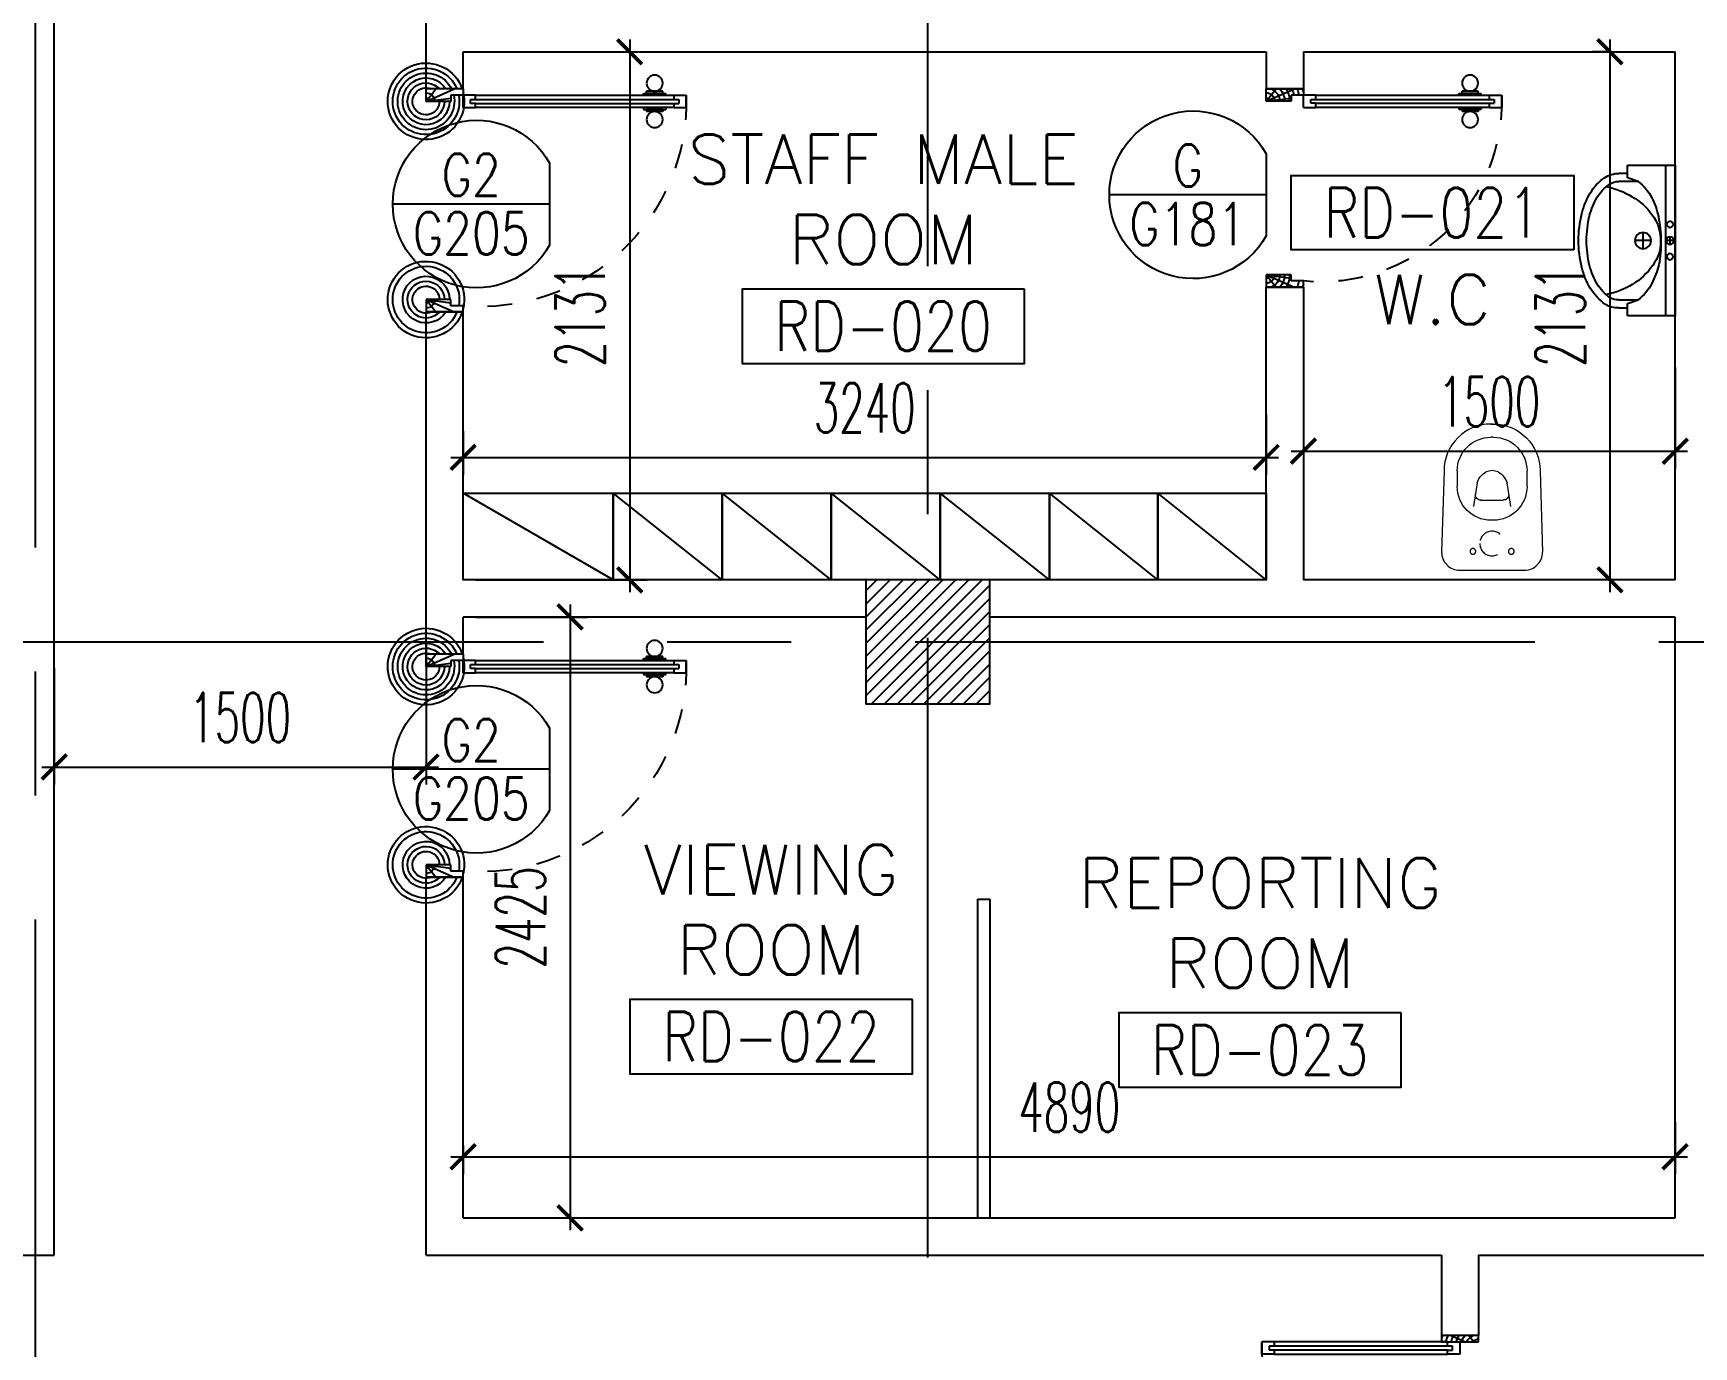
# Model space of a CAD drawing. Extents: x 417819.9 to 417911.9, y 43448 to 43539.2.
# Drawn here: x 417853.05 to 417859.75, y 43515.65 to 43520.95 of the extents above; entities that cross this region are included whole.
import ezdxf
from ezdxf.enums import TextEntityAlignment as Align

# ---------------------------------------------------------------- set-up
doc = ezdxf.new("R2010")
doc.units = 0
doc.header["$MEASUREMENT"] = 0
doc.header["$PDMODE"] = 3
doc.header["$PDSIZE"] = 0.1
for name, pattern in [('CENTERX2', [4, 2.5, -0.5, 0.5, -0.5]), ('HIDDEN', [0.375, 0.25, -0.125]), ('HIDDEN2', [0.1875, 0.125, -0.0625])]:
    doc.linetypes.add(name, pattern=pattern)
doc.layers.get('0').update_dxf_attribs({"linetype": 'CONTINUOUS'})
doc.layers.get('DEFPOINTS').update_dxf_attribs({"linetype": 'CONTINUOUS'})
for name, color, linetype in [('AXES', 11, 'CENTERX2'), ('COL', 2, 'CONTINUOUS'), ('DIM', 4, 'CONTINUOUS'), ('DOOR', 4, 'CONTINUOUS'), ('DOOR-CR', 2, 'CONTINUOUS'), ('DOOR-DIM', 3, 'CONTINUOUS'), ('DOOR-NO', 3, 'CONTINUOUS'), ('E-PANELBX', 3, 'CONTINUOUS'), ('FIX', 3, 'CONTINUOUS'), ('HAT', 8, 'CONTINUOUS'), ('PART', 9, 'CONTINUOUS'), ('RM-BOX', 2, 'CONTINUOUS'), ('RM-NAME', 2, 'CONTINUOUS'), ('RM-NO', 2, 'CONTINUOUS'), ('SUNI-FUR', 3, 'CONTINUOUS'), ('WALL', 2, 'CONTINUOUS')]:
    doc.layers.add(name, color=color, linetype=linetype)
doc.styles.add('ROMANS', font='ROMANS.shx', dxfattribs={"width": 0.6})
doc.dimstyles.new('STANDARD in', dxfattribs={"dimtxt": 0.2, "dimasz": 0.1, "dimexe": 0.07, "dimexo": 0.05, "dimgap": 0.1, "dimtad": 1, "dimdec": 0, "dimlfac": 1000, "dimzin": 0, "dimdsep": 46, "dimtxsty": 'ROMANS', "dimblk": 'ARCHTICK', "dimcen": 0.05, "dimdle": 0.05, "dimclrd": 4, "dimclre": 4, "dimclrt": 2, "dimadec": 0, "dimazin": 0, "dimtfac": 1, "dimtdec": 0, "dimtmove": 2, "dimatfit": 3, "dimfxl": 0, "dimtolj": 1, "dimtzin": 0, "dimarcsym": 0})

# ---------------------------------------------------------------- blocks, each defined once
blk = doc.blocks.new('*X117')
at = {"color": 0}
for p, q in [((49339.2, 62332.3), (49807.9, 62801)), ((49339.2, 62385.3), (49754.9, 62801)), ((49339.2, 62438.4), (49701.8, 62801)), ((49339.2, 62491.4), (49648.8, 62801)), ((49339.2, 62544.4), (49595.8, 62801)), ((49339.2, 62597.5), (49542.7, 62801)), ((49339.2, 62650.5), (49489.7, 62801)), ((49339.2, 62703.5), (49436.7, 62801)), ((49339.2, 62756.6), (49383.6, 62801)), ((49360.9, 62301), (49839.2, 62779.3)), ((49414, 62301), (49839.2, 62726.2)), ((49467, 62301), (49839.2, 62673.2)), ((49520, 62301), (49839.2, 62620.2)), ((49573.1, 62301), (49839.2, 62567.1)), ((49626.1, 62301), (49839.2, 62514.1)), ((49679.1, 62301), (49839.2, 62461.1)), ((49732.2, 62301), (49839.2, 62408)), ((49785.2, 62301), (49839.2, 62355))]:
    blk.add_line(p, q, dxfattribs=at)
blk = doc.blocks.new('COL50')
at = {"layer": 'COL'}
blk.add_lwpolyline([(-250, 250), (-250, -250), (250, -250), (250, 250)], close=True, dxfattribs=at)
blk = doc.blocks.new('A$C6F293607')
at = {"layer": 'DOOR', "color": 0, "linetype": 'ByBlock'}
for p, q in [((80.9, 875), (130.9, 875)), ((130.9, 875), (80.9, 875)), ((80.9, 825), (80.9, 875)), ((130.9, 825), (130.9, 875)), ((1630.9, 875), (1580.9, 875)), ((1580.9, 875), (1630.9, 875)), ((1580.9, 825), (1580.9, 875)), ((1630.9, 825), (1630.9, 875)), ((80.9, 825), (97.9, 825)), ((97.9, 845), (113.9, 845)), ((97.9, 825), (97.9, 845)), ((113.9, 825), (113.9, 845)), ((113.9, 825), (130.9, 825)), ((1597.9, 825), (1580.9, 825)), ((1613.9, 845), (1597.9, 845)), ((1597.9, 825), (1597.9, 845)), ((1613.9, 825), (1613.9, 845)), ((1630.9, 825), (1613.9, 825)), ((73.7, 780), (64.7, 780)), ((64.7, 780), (64.7, 715.2)), ((80.9, 792.6), (73.7, 792.6)), ((73.7, 702.6), (73.7, 792.6)), ((73.7, 780), (73.7, 715.2)), ((130.9, 792.6), (138.1, 792.6)), ((138.1, 702.6), (138.1, 792.6)), ((138.1, 780), (147.1, 780)), ((138.1, 780), (138.1, 715.2)), ((147.1, 780), (147.1, 715.2)), ((73.7, 715.2), (64.7, 715.2)), ((80.9, 702.6), (73.7, 702.6)), ((130.9, 702.6), (138.1, 702.6)), ((138.1, 715.2), (147.1, 715.2)), ((55.9, 0), (55.9, 150)), ((55.9, 150), (80.9, 150)), ((80.9, 150), (80.9, 0)), ((1655.9, 150), (1630.9, 150)), ((1630.9, 150), (1630.9, 0)), ((1655.9, 0), (1655.9, 150)), ((97.9, 125), (80.9, 125)), ((80.9, 125), (80.9, 75)), ((130.9, 75), (80.9, 75)), ((97.9, 105), (97.9, 125)), ((113.9, 105), (97.9, 105)), ((130.9, 125), (113.9, 125)), ((113.9, 125), (113.9, 105)), ((130.9, 75), (130.9, 125)), ((1580.9, 125), (1597.9, 125)), ((1580.9, 75), (1580.9, 125)), ((1580.9, 75), (1630.9, 75)), ((1597.9, 125), (1597.9, 105)), ((1597.9, 105), (1613.9, 105)), ((1613.9, 125), (1630.9, 125)), ((1613.9, 105), (1613.9, 125)), ((1630.9, 125), (1630.9, 75)), ((80.9, 0), (55.9, 0)), ((1630.9, 0), (1655.9, 0))]:
    blk.add_line(p, q, dxfattribs=at)
at = {"layer": 'DOOR', "linetype": 'ByBlock'}
for p, q in [((80.9, 125), (80.9, 825)), ((97.9, 125), (97.9, 825)), ((113.9, 125), (113.9, 825)), ((130.9, 825), (130.9, 125)), ((1580.9, 825), (1580.9, 125)), ((1597.9, 125), (1597.9, 825)), ((1613.9, 125), (1613.9, 825)), ((1630.9, 125), (1630.9, 825))]:
    blk.add_line(p, q, dxfattribs=at)
at = {"layer": 'DOOR', "color": 9, "linetype": 'ByBlock'}
for p, q in [((80.9, 56.9), (55.9, 113.7)), ((1630.9, 56.9), (1655.9, 113.7)), ((80.9, 20.1), (55.9, 40.1)), ((1630.9, 20.1), (1655.9, 40.1))]:
    blk.add_line(p, q, dxfattribs=at)
at = {"layer": 'DOOR', "color": 0, "linetype": 'ByBlock'}
for centre in [(32.4, 747.6), (179.5, 747.6)]:
    blk.add_circle(centre, 32.4, dxfattribs=at)
at = {"layer": 'DOOR', "linetype": 'HIDDEN', "ltscale": 0.5}
for centre, start, end in [((105.9, 123.8), 356.27506, 91.90618), ((1605.9, 123.8), 88.09382, 183.72494)]:
    blk.add_arc(centre, 751.6, start, end, dxfattribs=at)
at = {"layer": 'DOOR', "color": 9, "linetype": 'ByBlock'}
for centre, radius, start, end in [((105.9, 0), 154.4, 103.71423, 108.89471), ((1605.9, 0), 154.4, 71.10529, 76.28577), ((105.9, 0), 134.4, 100.71998, 111.84015), ((105.9, 0), 114.4, 102.62257, 115.91616), ((105.9, 0), 94.4, 105.35656, 121.98181), ((105.9, 0), 74.4, 109.63413, 132.22357), ((1605.9, 0), 134.4, 68.15985, 79.28002), ((1605.9, 0), 114.4, 64.08384, 77.37743), ((1605.9, 0), 94.4, 58.01819, 74.64344), ((1605.9, 0), 74.4, 47.77643, 70.36587), ((105.9, 0), 54.4, 117.35758, 156.79262), ((105.9, 0), 34.4, 136.61069, 180), ((1605.9, 0), 54.4, 23.20738, 62.64242), ((1605.9, 0), 34.4, 0, 43.38931)]:
    blk.add_arc(centre, radius, start, end, dxfattribs=at)
blk = doc.blocks.new('RM1')
at = {"layer": 'RM-BOX'}
blk.add_lwpolyline([(569.9, -200), (-569.9, -200), (-569.9, -500), (569.9, -500)], close=True, dxfattribs=at)
at = {"layer": 'RM-NAME', "style": 'ROMANS'}
for tag, p in [('ROOMNAME1', (0, 323.8)), ('ROOMNAME2', (0, 0))]:
    blk.add_attdef(tag, text='', height=200, dxfattribs=at).set_placement(p, align=Align.MIDDLE)
at = {"layer": 'RM-NO', "style": 'ROMANS', "width": 0.8}
blk.add_attdef('ROOMNO', text='', height=200, dxfattribs=at).set_placement((0, -350), align=Align.MIDDLE)
blk = doc.blocks.new('DD1')
at = {"layer": 'DOOR-CR'}
blk.add_line((-316.5, 0), (316.5, 0), dxfattribs=at)
blk.add_lwpolyline([(-316.5, -165.7, 3.820224), (-316.5, 165.7)], format="xyb", close=True, dxfattribs=at)
at = {"layer": 'DOOR-NO', "color": 255, "style": 'ROMANS'}
for tag, width, p in [('G', 0.8, (-21.7, 155.8)), ('0000', 0.7, (-21.7, -135.5))]:
    blk.add_attdef(tag, text='', height=195.5, dxfattribs=dict(at, width=width)).set_placement(p, align=Align.MIDDLE)
blk = doc.blocks.new('DOOR90')
at = {"layer": 'DOOR', "color": 7, "linetype": 'ByBlock'}
for p, q in [((-150, 0), (0, 0)), ((-150, 0), (-150, -25)), ((0, -50), (-113.7, 0)), ((0, -50), (-40.1, 0)), ((0, -50), (0, 0)), ((-1000, -25), (-1050, -25)), ((-1050, -75), (-1050, -25)), ((-1050, -25), (-1050, -75)), ((-1000, -42), (-1020, -42)), ((-1020, -42), (-1020, -58)), ((-1000, -58), (-1020, -58)), ((-1000, -25), (-1000, -42)), ((-1000, -58), (-1000, -75)), ((-877.6, -17.8), (-967.6, -17.8)), ((-967.6, -25), (-967.6, -17.8)), ((-955, -8.8), (-890.2, -8.8)), ((-955, -17.8), (-955, -8.8)), ((-955, -17.8), (-890.2, -17.8)), ((-890.2, -17.8), (-890.2, -8.8)), ((-877.6, -25), (-877.6, -17.8)), ((-200, -25), (-150, -25)), ((-200, -42), (-200, -25)), ((-180, -42), (-200, -42)), ((-200, -58), (-180, -58)), ((-200, -75), (-200, -58)), ((-180, -58), (-180, -42)), ((-150, -25), (-100, -25)), ((-150, -75), (-150, -25)), ((-100, -25), (-100, -50)), ((0, -50), (-100, -36.6)), ((-100, -50), (0, -50)), ((-1000, -75), (-1050, -75)), ((-967.6, -75), (-967.6, -82.2)), ((-877.6, -82.2), (-967.6, -82.2)), ((-955, -82.2), (-890.2, -82.2)), ((-955, -82.2), (-955, -91.2)), ((-955, -91.2), (-890.2, -91.2)), ((-890.2, -82.2), (-890.2, -91.2)), ((-877.6, -75), (-877.6, -82.2)), ((-150, -75), (-200, -75)), ((0, -850), (-113.7, -900)), ((-100, -875), (-100, -850)), ((0, -850), (-100, -863.4)), ((-100, -850), (0, -850)), ((0, -850), (-40.1, -900)), ((0, -850), (0, -900)), ((-150, -875), (-100, -875)), ((-150, -900), (-150, -875)), ((-150, -900), (0, -900)), ((0, -900), (-150, -900))]:
    blk.add_line(p, q, dxfattribs=at)
at = {"layer": 'DOOR', "linetype": 'ByBlock'}
for p, q in [((-200, -25), (-1000, -25)), ((-200, -42), (-1000, -42)), ((-200, -58), (-1000, -58)), ((-1000, -75), (-200, -75))]:
    blk.add_line(p, q, dxfattribs=at)
at = {"layer": 'DOOR', "color": 7, "linetype": 'ByBlock'}
for centre in [(-922.6, 23.5), (-922.6, -123.5)]:
    blk.add_circle(centre, 32.4, dxfattribs=at)
for centre, radius, start, end in [((0, -50), 154.4, 161.10529, 166.28577), ((0, -50), 94.4, 148.01819, 180), ((0, -50), 134.4, 158.15985, 169.28002), ((0, -50), 114.4, 154.08384, 167.37743), ((0, -50), 74.4, 137.77643, 180), ((0, -50), 54.4, 113.20738, 180), ((0, -50), 34.4, 90, 180), ((0, -50), 14.4, 90, 180), ((0, -850), 94.4, 180, 211.98181), ((0, -850), 74.4, 180, 222.22357), ((0, -850), 54.4, 180, 246.79262), ((0, -850), 34.4, 180, 270), ((0, -850), 14.4, 180, 270), ((0, -850), 154.4, 193.71423, 198.89471), ((0, -850), 134.4, 190.71998, 201.84015)]:
    blk.add_arc(centre, radius, start, end, dxfattribs=at)
at = {"layer": 'DOOR', "linetype": 'HIDDEN', "ltscale": 0.5}
blk.add_arc((-222.2, -50), 828.2, 178.27012, 275.00304, dxfattribs=at)
blk = doc.blocks.new('A$C3CD36B94')
at = {"layer": 'DOOR', "color": 0, "linetype": 'ByBlock'}
for p, q in [((105.9, 950.4), (55.9, 950.4)), ((55.9, 800.4), (55.9, 950.4)), ((105.9, 850.4), (105.9, 950.4)), ((805.9, 950.4), (855.9, 950.4)), ((805.9, 850.4), (805.9, 950.4)), ((855.9, 800.4), (855.9, 950.4)), ((855.9, 950.4), (855.9, 800.4)), ((80.9, 850.4), (105.9, 850.4)), ((80.9, 800.4), (80.9, 850.4)), ((830.9, 850.4), (805.9, 850.4)), ((830.9, 800.4), (830.9, 850.4)), ((55.9, 800.4), (80.9, 800.4)), ((130.9, 800.4), (80.9, 800.4)), ((80.9, 750.4), (80.9, 800.4)), ((97.9, 750.4), (80.9, 750.4)), ((113.9, 770.4), (97.9, 770.4)), ((97.9, 770.4), (97.9, 750.4)), ((113.9, 750.4), (113.9, 770.4)), ((130.9, 750.4), (113.9, 750.4)), ((130.9, 800.4), (130.9, 750.4)), ((855.9, 800.4), (830.9, 800.4)), ((64.7, 95.4), (64.7, 160.2)), ((73.7, 160.2), (64.7, 160.2)), ((73.7, 172.8), (73.7, 82.8)), ((80.9, 172.8), (73.7, 172.8)), ((73.7, 95.4), (73.7, 160.2)), ((130.9, 172.8), (138.1, 172.8)), ((138.1, 172.8), (138.1, 82.8)), ((138.1, 95.4), (138.1, 160.2)), ((138.1, 160.2), (147.1, 160.2)), ((147.1, 95.4), (147.1, 160.2)), ((73.7, 95.4), (64.7, 95.4)), ((80.9, 82.8), (73.7, 82.8)), ((130.9, 82.8), (138.1, 82.8)), ((138.1, 95.4), (147.1, 95.4)), ((80.9, 50.4), (80.9, 0.4)), ((80.9, 50.4), (97.9, 50.4)), ((130.9, 0.4), (80.9, 0.4)), ((80.9, 0.4), (130.9, 0.4)), ((97.9, 50.4), (97.9, 30.4)), ((97.9, 30.4), (113.9, 30.4)), ((113.9, 50.4), (113.9, 30.4)), ((113.9, 50.4), (130.9, 50.4)), ((130.9, 50.4), (130.9, 0.4))]:
    blk.add_line(p, q, dxfattribs=at)
at = {"layer": 'DOOR', "color": 9, "linetype": 'ByBlock'}
for p, q in [((105.9, 950.4), (55.9, 910.3)), ((105.9, 950.4), (55.9, 836.7)), ((105.9, 950.4), (92.6, 850.4)), ((805.9, 950.4), (819.3, 850.4)), ((805.9, 950.4), (855.9, 836.7)), ((805.9, 950.4), (855.9, 910.3))]:
    blk.add_line(p, q, dxfattribs=at)
at = {"layer": 'DOOR', "linetype": 'ByBlock'}
for p, q in [((80.9, 750.4), (80.9, 50.4)), ((97.9, 750.4), (97.9, 50.4)), ((113.9, 750.4), (113.9, 50.4)), ((130.9, 50.4), (130.9, 750.4))]:
    blk.add_line(p, q, dxfattribs=at)
at = {"layer": 'DOOR', "color": 0, "linetype": 'ByBlock'}
for centre in [(32.4, 127.8), (179.5, 127.8)]:
    blk.add_circle(centre, 32.4, dxfattribs=at)
at = {"layer": 'DOOR', "color": 9, "linetype": 'ByBlock'}
for centre, radius, start, end in [((105.9, 950.4), 34.4, 180, 270), ((105.9, 950.4), 14.4, 180, 270), ((805.9, 950.4), 34.4, 270, 0), ((805.9, 950.4), 14.4, 270, 0), ((105.9, 950.4), 54.4, 203.20738, 270), ((105.9, 950.4), 74.4, 227.77643, 270), ((805.9, 950.4), 54.4, 270, 336.79262), ((805.9, 950.4), 74.4, 270, 312.22357), ((105.9, 950.4), 94.4, 238.01819, 270), ((105.9, 950.4), 114.4, 244.08384, 257.37743), ((105.9, 950.4), 134.4, 248.15985, 259.28002), ((105.9, 950.4), 154.4, 251.10529, 256.28577), ((805.9, 950.4), 94.4, 270, 301.98181), ((805.9, 950.4), 134.4, 280.71998, 291.84015), ((805.9, 950.4), 154.4, 283.71423, 288.89471)]:
    blk.add_arc(centre, radius, start, end, dxfattribs=at)
at = {"layer": 'DOOR', "linetype": 'HIDDEN', "ltscale": 0.5}
blk.add_arc((105.9, 728.6), 728.6, 268.03354, 5.66169, dxfattribs=at)
blk = doc.blocks.new('_ARCHTICK')
at = {"color": 0, "linetype": 'ByBlock', "const_width": 0.15}
blk.add_lwpolyline([(-0.5, -0.5), (0.5, 0.5)], dxfattribs=at)
blk = doc.blocks.new('*D195')
at = {"layer": 'DEFPOINTS', "color": 0}
for p in [(417854.6316, 43518.5406), (417853.1316, 43518.4376), (417854.6316, 43517.989)]:
    blk.add_point(p, dxfattribs=at)
at = {"layer": 'DIM', "color": 4, "lineweight": -2}
for p, q in [((417854.6316, 43518.4906), (417854.6316, 43517.919)), ((417853.1316, 43518.3876), (417853.1316, 43517.919)), ((417853.0816, 43517.989), (417854.6816, 43517.989))]:
    blk.add_line(p, q, dxfattribs=at)
at = {"layer": 'DIM', "color": 4, "lineweight": -2, "xscale": 0.1, "yscale": 0.1, "zscale": 0.1, "rotation": 180}
blk.add_blockref('_ARCHTICK', (417853.1316, 43517.989), dxfattribs=at)
at = {"layer": 'DIM', "color": 4, "lineweight": -2, "xscale": 0.1, "yscale": 0.1, "zscale": 0.1}
blk.add_blockref('_ARCHTICK', (417854.6316, 43517.989), dxfattribs=at)
at = {"layer": 'DIM', "color": 2, "insert": (417853.8816, 43518.189), "char_height": 0.2, "attachment_point": 5, "style": 'ROMANS'}
blk.add_mtext('\\A1;1500', dxfattribs=at)
blk = doc.blocks.new('*D196')
at = {"layer": 'DEFPOINTS', "color": 0}
for p in [(417854.7816, 43520.8753), (417854.7816, 43518.7443), (417855.4536, 43518.7443)]:
    blk.add_point(p, dxfattribs=at)
at = {"layer": 'DIM', "color": 4, "lineweight": -2}
for p, q in [((417854.8316, 43520.8753), (417855.5236, 43520.8753)), ((417855.4536, 43520.9253), (417855.4536, 43518.6943)), ((417854.8316, 43518.7443), (417855.5236, 43518.7443))]:
    blk.add_line(p, q, dxfattribs=at)
at = {"layer": 'DIM', "color": 4, "lineweight": -2, "xscale": 0.1, "yscale": 0.1, "zscale": 0.1}
for p, rotation in [((417855.4536, 43520.8753), 90), ((417855.4536, 43518.7443), 270)]:
    blk.add_blockref('_ARCHTICK', p, dxfattribs=dict(at, rotation=rotation))
at = {"layer": 'DIM', "color": 2, "insert": (417855.2536, 43519.8098), "char_height": 0.2, "attachment_point": 5, "rotation": 90, "style": 'ROMANS'}
blk.add_mtext('\\A1;2131', dxfattribs=at)
blk = doc.blocks.new('*D197')
at = {"layer": 'DEFPOINTS', "color": 0}
for p in [(417858.0216, 43519.461), (417854.7816, 43519.3948), (417858.0216, 43519.2385)]:
    blk.add_point(p, dxfattribs=at)
at = {"layer": 'DIM', "color": 4, "lineweight": -2}
for p, q in [((417858.0216, 43519.411), (417858.0216, 43519.1685)), ((417854.7816, 43519.3448), (417854.7816, 43519.1685)), ((417854.7316, 43519.2385), (417858.0716, 43519.2385))]:
    blk.add_line(p, q, dxfattribs=at)
at = {"layer": 'DIM', "color": 4, "lineweight": -2, "xscale": 0.1, "yscale": 0.1, "zscale": 0.1, "rotation": 180}
blk.add_blockref('_ARCHTICK', (417854.7816, 43519.2385), dxfattribs=at)
at = {"layer": 'DIM', "color": 4, "lineweight": -2, "xscale": 0.1, "yscale": 0.1, "zscale": 0.1}
blk.add_blockref('_ARCHTICK', (417858.0216, 43519.2385), dxfattribs=at)
at = {"layer": 'DIM', "color": 2, "insert": (417856.4016, 43519.4385), "char_height": 0.2, "attachment_point": 5, "style": 'ROMANS'}
blk.add_mtext('\\A1;3240', dxfattribs=at)
blk = doc.blocks.new('*D198')
at = {"layer": 'DEFPOINTS', "color": 0}
for p in [(417858.1716, 43519.6519), (417859.6716, 43519.6519), (417859.6716, 43519.2635)]:
    blk.add_point(p, dxfattribs=at)
at = {"layer": 'DIM', "color": 4, "lineweight": -2}
for p, q in [((417858.1716, 43519.6019), (417858.1716, 43519.1935)), ((417859.6716, 43519.6019), (417859.6716, 43519.1935)), ((417858.1216, 43519.2635), (417859.7216, 43519.2635))]:
    blk.add_line(p, q, dxfattribs=at)
at = {"layer": 'DIM', "color": 4, "lineweight": -2, "xscale": 0.1, "yscale": 0.1, "zscale": 0.1, "rotation": 180}
blk.add_blockref('_ARCHTICK', (417858.1716, 43519.2635), dxfattribs=at)
at = {"layer": 'DIM', "color": 4, "lineweight": -2, "xscale": 0.1, "yscale": 0.1, "zscale": 0.1}
blk.add_blockref('_ARCHTICK', (417859.6716, 43519.2635), dxfattribs=at)
at = {"layer": 'DIM', "color": 2, "insert": (417858.9216, 43519.4635), "char_height": 0.2, "attachment_point": 5, "style": 'ROMANS'}
blk.add_mtext('\\A1;1500', dxfattribs=at)
blk = doc.blocks.new('*D199')
at = {"layer": 'DEFPOINTS', "color": 0}
for p in [(417859.455, 43520.8753), (417859.4084, 43518.7443), (417859.455, 43518.7443)]:
    blk.add_point(p, dxfattribs=at)
at = {"layer": 'DIM', "color": 4, "lineweight": -2}
for p, q in [((417859.405, 43520.8753), (417859.3384, 43520.8753)), ((417859.4084, 43520.9253), (417859.4084, 43518.6943)), ((417859.405, 43518.7443), (417859.3384, 43518.7443))]:
    blk.add_line(p, q, dxfattribs=at)
at = {"layer": 'DIM', "color": 4, "lineweight": -2, "xscale": 0.1, "yscale": 0.1, "zscale": 0.1}
for p, rotation in [((417859.4084, 43520.8753), 90), ((417859.4084, 43518.7443), 270)]:
    blk.add_blockref('_ARCHTICK', p, dxfattribs=dict(at, rotation=rotation))
at = {"layer": 'DIM', "color": 2, "insert": (417859.2084, 43519.8098), "char_height": 0.2, "attachment_point": 5, "rotation": 90, "style": 'ROMANS'}
blk.add_mtext('\\A1;2131', dxfattribs=at)
blk = doc.blocks.new('*D204')
at = {"layer": 'DEFPOINTS', "color": 0}
for p in [(417854.7816, 43518.5943), (417854.7816, 43516.1693), (417855.2128, 43516.1693)]:
    blk.add_point(p, dxfattribs=at)
at = {"layer": 'DIM', "color": 4, "lineweight": -2}
for p, q in [((417855.2128, 43518.6443), (417855.2128, 43516.1193)), ((417854.8316, 43518.5943), (417855.2828, 43518.5943)), ((417854.8316, 43516.1693), (417855.2828, 43516.1693))]:
    blk.add_line(p, q, dxfattribs=at)
at = {"layer": 'DIM', "color": 4, "lineweight": -2, "xscale": 0.1, "yscale": 0.1, "zscale": 0.1}
for p, rotation in [((417855.2128, 43518.5943), 90), ((417855.2128, 43516.1693), 270)]:
    blk.add_blockref('_ARCHTICK', p, dxfattribs=dict(at, rotation=rotation))
at = {"layer": 'DIM', "color": 2, "insert": (417855.0128, 43517.3818), "char_height": 0.2, "attachment_point": 5, "rotation": 90, "style": 'ROMANS'}
blk.add_mtext('\\A1;2425', dxfattribs=at)
blk = doc.blocks.new('*D205')
at = {"layer": 'DEFPOINTS', "color": 0}
for p in [(417859.6716, 43516.6077), (417854.7816, 43516.5119), (417859.6716, 43516.4162)]:
    blk.add_point(p, dxfattribs=at)
at = {"layer": 'DIM', "color": 4, "lineweight": -2}
for p, q in [((417859.6716, 43516.5577), (417859.6716, 43516.3462)), ((417854.7816, 43516.4619), (417854.7816, 43516.3462)), ((417854.7316, 43516.4162), (417859.7216, 43516.4162))]:
    blk.add_line(p, q, dxfattribs=at)
at = {"layer": 'DIM', "color": 4, "lineweight": -2, "xscale": 0.1, "yscale": 0.1, "zscale": 0.1, "rotation": 180}
blk.add_blockref('_ARCHTICK', (417854.7816, 43516.4162), dxfattribs=at)
at = {"layer": 'DIM', "color": 4, "lineweight": -2, "xscale": 0.1, "yscale": 0.1, "zscale": 0.1}
blk.add_blockref('_ARCHTICK', (417859.6716, 43516.4162), dxfattribs=at)
at = {"layer": 'DIM', "color": 2, "insert": (417857.2266, 43516.6162), "char_height": 0.2, "attachment_point": 5, "style": 'ROMANS'}
blk.add_mtext('\\A1;4890', dxfattribs=at)
blk = doc.blocks.new('WC')
at = {"layer": 'FIX', "lineweight": 20}
for p, q in [((475, 140.8), (538, 140.8)), ((394.8, 75.7), (490.4, 60.1)), ((339, 4.8), (339, -4.8)), ((533.7, 24.2), (539.5, 0)), ((539.5, 0), (533.7, -24.2)), ((674, 4.8), (674, -4.8)), ((490.4, -60.1), (394.8, -75.7)), ((538, -140.8), (475, -140.8)), ((213.2, -203.8), (210, -203.8))]:
    blk.add_line(p, q, dxfattribs=at)
at = {"layer": 'FIX', "linetype": 'Continuous', "lineweight": 20}
blk.add_line((420.1, -47.3), (420.4, 44.6), dxfattribs=at)
at = {"layer": 'FIX', "lineweight": 20}
for points in [[(210, -203.8, -0.414214), (137, -130.8), (137, 0), (137, 130.8, -0.414214), (210, 203.8)], [(727, -4.8), (727, 4.8, 0.414214), (538, 193.8), (210, 203.8)], [(727, 4.8), (727, -4.8, -0.414214), (538, -193.8), (210, -203.8)]]:
    blk.add_lwpolyline(points, format="xyb", dxfattribs=at)
at = {"layer": 'FIX', "linetype": 'HIDDEN', "lineweight": 20, "ltscale": 0.05}
for centre in [(213.2, 77.5), (213.2, -77.5)]:
    blk.add_circle(centre, 11.6, dxfattribs=at)
at = {"layer": 'FIX', "linetype": 'HIDDEN2', "lineweight": 20, "ltscale": 0.3}
blk.add_circle((245, 0), 49.8, dxfattribs=at)
at = {"layer": 'FIX', "lineweight": 20}
for centre, radius, start, end in [((475, 4.8), 136, 90, 180), ((538, 4.8), 136, 360, 90), ((464.4, -17.6), 82, 51.07583, 71.50405), ((473, -6.9), 68.2, 27.15318, 51.07583), ((475, -4.8), 136, 180, 270), ((464.4, 17.6), 82, 288.49595, 308.92417), ((473, 6.9), 68.2, 308.92417, 332.84682), ((538, -4.8), 136, 270, 0)]:
    blk.add_arc(centre, radius, start, end, dxfattribs=at)
at = {"layer": 'FIX', "linetype": 'Continuous', "lineweight": 20}
for centre, start, end in [((442.7, 45.5), 88.38785, 182.33379), ((442.4, -45.6), 177.66621, 271.61215)]:
    blk.add_arc(centre, 22.3, start, end, dxfattribs=at)
blk = doc.blocks.new('3')
at = {"layer": 'SUNI-FUR', "linetype": 'Continuous'}
for p, q in [((-0.3039, 0), (-0.3039, -0.1919)), ((0.3039, 0), (-0.3039, 0)), ((0.3039, -0.1919), (0.3039, 0)), ((0.3039, -0.039), (-0.3039, -0.039)), ((0.0156, -0.021), (-0.0155, -0.021)), ((0, -0.0055), (0, -0.0366)), ((0.0325, -0.13), (-0.0325, -0.13)), ((0, -0.0975), (0, -0.1625)), ((-0.3039, -0.1919), (-0.2537, -0.1919)), ((-0.2714, -0.2275), (-0.2714, -0.1919)), ((-0.2537, -0.1919), (-0.2387, -0.1496)), ((-0.2389, -0.2275), (-0.2389, -0.15)), ((0.2387, -0.1496), (0.2537, -0.1919)), ((0.2389, -0.15), (0.2389, -0.2275)), ((0.2537, -0.1919), (0.3039, -0.1919)), ((0.2714, -0.1919), (0.2714, -0.2275))]:
    blk.add_line(p, q, dxfattribs=at)
for centre, radius in [((-0.065, -0.021), 0.0124), ((0, -0.021), 0.0155), ((0.065, -0.021), 0.0124), ((0, -0.13), 0.0325)]:
    blk.add_circle(centre, radius, dxfattribs=at)
for centre, radius, start, end in [((-0.028, -0.3651), 0.3068, 103.08645, 118.18778), ((-0.0078, -0.528), 0.4705, 89.0532, 100.98953), ((-0.012, -0.189), 0.1301, 84.85355, 119.44542), ((0.0031, -0.2275), 0.1682, 61.44413, 91.16775), ((0, -0.5271), 0.4694, 78.06366, 90), ((-0.0851, -0.2667), 0.1932, 117.03767, 142.6695), ((0.0537, -0.3121), 0.2697, 118.74222, 143.05777), ((-0.0403, -0.2967), 0.2498, 35.96083, 60.27638), ((0.0338, -0.3673), 0.3061, 62.96233, 78.06366), ((0.0851, -0.2667), 0.1932, 37.3305, 62.96233), ((0.104, -0.3429), 0.3284, 144.03917, 163.27388), ((-0.104, -0.3429), 0.3284, 16.72612, 35.96083), ((-0.1911, -0.2352), 0.0807, 174.55389, 214.67303), ((-0.1868, -0.2338), 0.0525, 173.08928, 213.20841), ((-0.0828, -0.1603), 0.1798, 214.67303, 239.08672), ((0.2045, -0.3731), 0.4333, 163.27388, 167.37502), ((0.0893, -0.1711), 0.1672, 300.91328, 325.32697), ((-0.2045, -0.3731), 0.4333, 12.73586, 16.72612), ((0.1708, -0.2275), 0.068, 325.32697, 0), ((0.1708, -0.2275), 0.1005, 325.32697, 0), ((-0.0828, -0.1603), 0.2123, 214.67303, 239.08672), ((-0.0354, -0.0811), 0.2721, 239.08672, 256.06993), ((0.0354, -0.0811), 0.2721, 283.93007, 300.91328), ((0.0893, -0.1711), 0.1997, 300.91328, 325.32697), ((-0.0354, -0.0811), 0.3046, 239.08672, 256.06993), ((0, 0.0617), 0.4517, 256.06993, 270), ((0, 0.0617), 0.4192, 256.06993, 270), ((0, 0.0617), 0.4192, 270, 283.93007), ((0, 0.0617), 0.4517, 270, 283.93007), ((0.0354, -0.0811), 0.3046, 283.93007, 300.91328)]:
    blk.add_arc(centre, radius, start, end, dxfattribs=at)

msp = doc.modelspace()

# ---------------------------------------------------------------- linework, layer by layer
at = {"layer": 'AXES'}
for p, q in [((417856.6566, 43460.01), (417856.6566, 43538.4875)), ((417853.0566, 43466.8743), (417853.0566, 43525.6943)), ((417820.6052, 43518.4943), (417889.6966, 43518.4943))]:
    msp.add_line(p, q, dxfattribs=at)
at = {"layer": 'E-PANELBX'}
for p, q in [((417855.3862, 43518.7443), (417854.7816, 43519.0943)), ((417855.8263, 43518.7443), (417855.3862, 43519.0943)), ((417856.2664, 43518.7443), (417855.8263, 43519.0943)), ((417856.7065, 43518.7443), (417856.2664, 43519.0943)), ((417857.1466, 43518.7443), (417856.7065, 43519.0943)), ((417857.5841, 43518.7443), (417857.1466, 43519.0943)), ((417858.0216, 43518.7443), (417857.5841, 43519.0943))]:
    msp.add_line(p, q, dxfattribs=at)
for points in [[(417854.7816, 43519.0943), (417855.3862, 43519.0943), (417855.3862, 43518.7443), (417854.7816, 43518.7443)], [(417855.3862, 43519.0943), (417855.8263, 43519.0943), (417855.8263, 43518.7443), (417855.3862, 43518.7443)], [(417855.8263, 43519.0943), (417856.2664, 43519.0943), (417856.2664, 43518.7443), (417855.8263, 43518.7443)], [(417856.2664, 43519.0943), (417856.7065, 43519.0943), (417856.7065, 43518.7443), (417856.2664, 43518.7443)], [(417856.7065, 43519.0943), (417857.1466, 43519.0943), (417857.1466, 43518.7443), (417856.7065, 43518.7443)], [(417857.1466, 43519.0943), (417857.5841, 43519.0943), (417857.5841, 43518.7443), (417857.1466, 43518.7443)], [(417857.5841, 43519.0943), (417858.0216, 43519.0943), (417858.0216, 43518.7443), (417857.5841, 43518.7443)]]:
    msp.add_lwpolyline(points, close=True, dxfattribs=at)
at = {"layer": 'PART'}
for p, q in [((417856.8566, 43517.4561), (417856.8566, 43516.1693)), ((417856.8566, 43517.4561), (417856.9066, 43517.4561)), ((417856.9066, 43517.4561), (417856.9066, 43516.1693))]:
    msp.add_line(p, q, dxfattribs=at)
at = {"layer": 'WALL'}
for p, q in [((417853.1316, 43516.0193), (417853.1316, 43522.3753)), ((417854.6316, 43520.7253), (417854.6316, 43521.0253)), ((417854.7816, 43520.8753), (417858.0216, 43520.8753)), ((417854.7816, 43520.7253), (417854.7816, 43520.8753)), ((417858.0216, 43520.8753), (417858.0216, 43520.7253)), ((417858.1716, 43520.8753), (417859.6716, 43520.8753)), ((417858.1716, 43520.8753), (417858.1716, 43520.7253)), ((417859.6716, 43518.7443), (417859.6716, 43520.8753)), ((417854.7816, 43520.7253), (417854.6316, 43520.7253)), ((417858.0216, 43520.7253), (417858.1716, 43520.7253)), ((417858.1716, 43520.7253), (417858.0216, 43520.7253)), ((417858.0216, 43519.9253), (417858.1716, 43519.9253)), ((417858.1716, 43519.9253), (417858.0216, 43519.9253)), ((417858.0216, 43518.7443), (417858.0216, 43519.9253)), ((417858.1716, 43519.9253), (417858.1716, 43518.7443)), ((417854.6316, 43518.4443), (417854.6316, 43519.8253)), ((417854.7816, 43519.8253), (417854.6316, 43519.8253)), ((417854.7816, 43518.7443), (417854.7816, 43519.8253)), ((417858.0216, 43518.7443), (417854.7816, 43518.7443)), ((417859.6716, 43518.7443), (417858.1716, 43518.7443)), ((417856.4066, 43518.5943), (417854.7816, 43518.5943)), ((417854.7816, 43518.4443), (417854.7816, 43518.5943)), ((417859.6716, 43518.5943), (417856.9066, 43518.5943)), ((417859.6716, 43516.1693), (417859.6716, 43518.5943)), ((417854.7816, 43518.4443), (417854.6316, 43518.4443)), ((417854.6316, 43516.0193), (417854.6316, 43517.5443)), ((417854.7816, 43517.5443), (417854.6316, 43517.5443)), ((417854.7816, 43516.1693), (417854.7816, 43517.5443)), ((417854.7816, 43516.1693), (417859.6716, 43516.1693)), ((417852.8316, 43516.0193), (417853.1316, 43516.0193)), ((417854.6316, 43516.0193), (417858.7285, 43516.0193)), ((417858.7285, 43516.0193), (417858.7285, 43515.6943)), ((417858.8785, 43516.0193), (417858.8785, 43515.6943)), ((417858.8785, 43516.0193), (417865.3516, 43516.0193)), ((417858.8785, 43515.6943), (417858.7285, 43515.6943))]:
    msp.add_line(p, q, dxfattribs=at)

# ---------------------------------------------------------------- block references
at = {"layer": 'COL', "xscale": 0.001000000047497451, "yscale": 0.0009999999892897904, "zscale": 0.001}
msp.add_blockref('COL50', (417856.6566, 43518.4943), dxfattribs=at)
at = {"layer": 'DOOR', "color": 0, "yscale": 0.0009999999892897904, "zscale": 0.001, "rotation": 90}
for name, p, xscale in [('A$C3CD36B94', (417858.972, 43520.7813), -0.0009999999892897904), ('A$C6F293607', (417858.8785, 43514.0384), 0.0009999999892897904)]:
    msp.add_blockref(name, p, dxfattribs=dict(at, xscale=xscale))
at = {"layer": 'DOOR-DIM', "xscale": -0.001000000047497451, "yscale": 0.0009999999892897904, "zscale": 0.001}
for p in [(417854.6316, 43520.7253), (417854.6316, 43518.4443)]:
    msp.add_blockref('DOOR90', p, dxfattribs=at)
at = {"layer": 'DOOR-NO'}
ref = msp.add_blockref('DD1', (417854.8139, 43520.2607), dxfattribs=dict(at, xscale=-0.001000000047497451, yscale=0.0009999999892897904, zscale=0.001))
ref.add_attrib('G', 'G2', dxfattribs={"height": 0.17, "style": 'ROMANS', "width": 0.8}).set_placement((417854.8139, 43520.3786), align=Align.MIDDLE)
ref.add_attrib('000', 'G205', dxfattribs={"height": 0.17, "style": 'ROMANS', "width": 0.8}).set_placement((417854.8139, 43520.1428), align=Align.MIDDLE)
ref = msp.add_blockref('DD1', (417857.7051, 43520.2982), dxfattribs=dict(at, xscale=-0.001000000047497451, yscale=0.0009999999892897904, zscale=0.001))
ref.add_attrib('G', 'G', dxfattribs={"height": 0.17, "style": 'ROMANS', "width": 0.8}).set_placement((417857.7051, 43520.4162), align=Align.MIDDLE)
ref.add_attrib('000', 'G181', dxfattribs={"height": 0.17, "style": 'ROMANS', "width": 0.8}).set_placement((417857.7051, 43520.1804), align=Align.MIDDLE)
ref = msp.add_blockref('DD1', (417854.8139, 43517.9797), dxfattribs=dict(at, xscale=-0.001000000047497451, yscale=0.0009999999892897904, zscale=0.001))
ref.add_attrib('G', 'G2', dxfattribs={"height": 0.17, "style": 'ROMANS', "width": 0.8}).set_placement((417854.8139, 43518.0976), align=Align.MIDDLE)
ref.add_attrib('000', 'G205', dxfattribs={"height": 0.17, "style": 'ROMANS', "width": 0.8}).set_placement((417854.8139, 43517.8618), align=Align.MIDDLE)
at = {"layer": 'HAT', "xscale": 0.001000000047497451, "yscale": 0.0009999999892897904, "zscale": 0.001}
for p, values in [((417856.4766, 43520.118), {'ROOMNO': 'RD-020', 'ROOMNAME2': 'ROOM', 'ROOMNAME1': 'STAFF MALE'}), ((417856.0239, 43517.2513), {'ROOMNO': 'RD-022', 'ROOMNAME2': 'ROOM', 'ROOMNAME1': 'VIEWING'}), ((417857.9963, 43517.1973), {'ROOMNO': 'RD-023', 'ROOMNAME2': 'ROOM', 'ROOMNAME1': 'REPORTING'})]:
    msp.add_blockref('RM1', p, dxfattribs=at).add_auto_attribs(values)
at = {"layer": 'HAT'}
ref = msp.add_blockref('RM1', (417858.6923, 43519.8757), dxfattribs=dict(at, xscale=-0.001000000047497451, yscale=0.0009999999892897904, zscale=0.001, rotation=180))
ref.add_attrib('ROOMNO', 'RD-021', dxfattribs={"layer": 'RM-NO', "height": 0.2, "style": 'ROMANS', "width": 0.8}).set_placement((417858.6923, 43520.2257), align=Align.MIDDLE)
ref.add_attrib('ROOMNAME2', 'W.C', dxfattribs={"layer": 'RM-NAME', "height": 0.2, "style": 'ROMANS'}).set_placement((417858.6923, 43519.8757), align=Align.MIDDLE)
at = {"layer": 'HAT', "xscale": 0.001000000047497451, "yscale": 0.0009999999892897904, "zscale": 0.001}
msp.add_blockref('*X117', (417807.0674, 43455.9433), dxfattribs=at)
at = {"layer": 'SUNI-FUR', "xscale": -1, "rotation": 270}
msp.add_blockref('3', (417859.6716, 43520.1134), dxfattribs=at)
at = {"layer": 'WALL', "xscale": -0.0009999999892897904, "yscale": 0.0009999999892897904, "zscale": 0.001, "rotation": 270}
msp.add_blockref('WC', (417858.9329, 43518.6459), dxfattribs=at)

# ---------------------------------------------------------------- dimensions: what is measured, and where the dimension line sits
at = {"layer": 'DIM'}
for base, p1, p2, picture, middle in [((417855.4536, 43518.7443), (417854.7816, 43520.8753), (417854.7816, 43518.7443), '*D196', (417855.2536, 43519.8098)), ((417859.4084, 43518.7443), (417859.455, 43520.8753), (417859.455, 43518.7443), '*D199', (417859.2084, 43519.8098)), ((417855.2128, 43516.1693), (417854.7816, 43518.5943), (417854.7816, 43516.1693), '*D204', (417855.0128, 43517.3818))]:
    dim = msp.add_linear_dim(base=base, p1=p1, p2=p2, angle=90, dimstyle='STANDARD in', dxfattribs=at)
    dim.commit()
    dim.dimension.update_dxf_attribs({"geometry": picture, "text_midpoint": middle})
for base, p1, p2, picture, middle in [((417859.6716, 43519.2635), (417858.1716, 43519.6519), (417859.6716, 43519.6519), '*D198', (417858.9216, 43519.4635)), ((417858.0216, 43519.2385), (417854.7816, 43519.3948), (417858.0216, 43519.461), '*D197', (417856.4016, 43519.4385)), ((417854.6316, 43517.989), (417853.1316, 43518.4376), (417854.6316, 43518.5406), '*D195', (417853.8816, 43518.189)), ((417859.6716, 43516.4162), (417854.7816, 43516.5119), (417859.6716, 43516.6077), '*D205', (417857.2266, 43516.6162))]:
    dim = msp.add_linear_dim(base=base, p1=p1, p2=p2, dimstyle='STANDARD in', dxfattribs=at)
    dim.commit()
    dim.dimension.update_dxf_attribs({"geometry": picture, "text_midpoint": middle})

doc.saveas('drawing.dxf')
